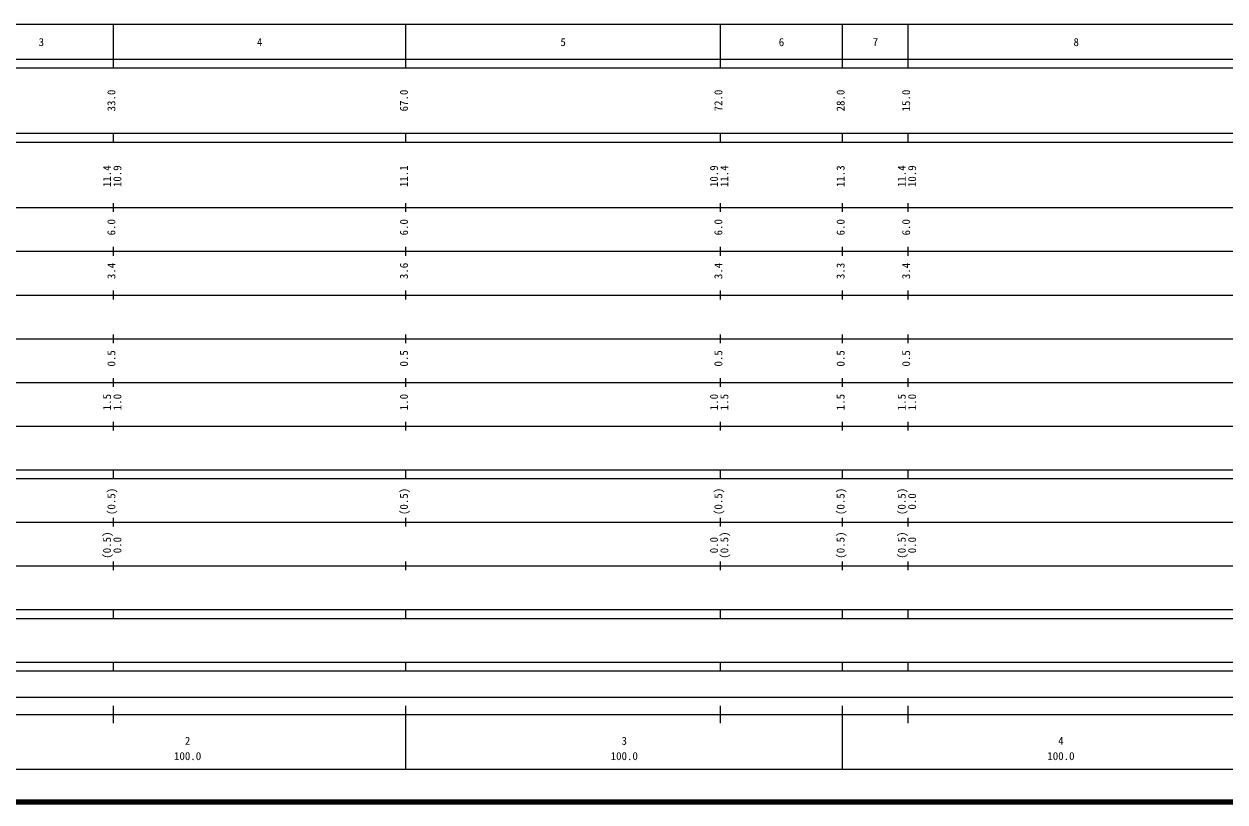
# Model space of a CAD drawing. Units: millimetres on the paper, enlarged 1000 times. Extents: x 40000 to 680000, y 20000 to 380000.
# Drawn here: x 180534 to 455568, y 20000 to 198000 of the extents above; entities that cross this region are included whole.
import ezdxf
from ezdxf.enums import TextEntityAlignment as Align

# ---------------------------------------------------------------- set-up
doc = ezdxf.new("R2010")
doc.units = ezdxf.units.MM
doc.header["$LTSCALE"] = 1000
doc.layers.add('M-TTL', color=2, linetype='Continuous', lineweight=140)
doc.layers.add('M-TTL-BAND', color=7, linetype='Continuous', lineweight=25)
doc.styles.add('ＭＳ ゴシック', font='')
doc.styles.get('ＭＳ ゴシック').set_extended_font_data('MS Gothic')

msp = doc.modelspace()

# ---------------------------------------------------------------- linework, layer by layer
at = {"layer": 'M-TTL'}
msp.add_line((40000, 20000), (680000, 20000), dxfattribs=at)
at = {"layer": 'M-TTL-BAND'}
for p, q in [((68000, 198000), (579000, 198000)), ((201000, 188000), (201000, 198000)), ((268000, 188000), (268000, 198000)), ((340000, 188000), (340000, 198000)), ((368000, 188000), (368000, 198000)), ((383000, 188000), (383000, 198000)), ((40000, 190000), (579000, 190000)), ((40000, 188000), (579000, 188000)), ((40000, 173000), (579000, 173000)), ((40000, 171000), (579000, 171000)), ((201000, 171000), (201000, 173000)), ((268000, 171000), (268000, 173000)), ((340000, 171000), (340000, 173000)), ((368000, 171000), (368000, 173000)), ((383000, 171000), (383000, 173000)), ((201000, 155000), (201000, 157000)), ((268000, 155000), (268000, 157000)), ((340000, 155000), (340000, 157000)), ((368000, 155000), (368000, 157000)), ((383000, 155000), (383000, 157000)), ((40000, 156000), (579000, 156000)), ((46000, 146000), (579000, 146000)), ((201000, 145000), (201000, 147000)), ((268000, 145000), (268000, 147000)), ((340000, 145000), (340000, 147000)), ((368000, 145000), (368000, 147000)), ((383000, 145000), (383000, 147000)), ((52000, 136000), (579000, 136000)), ((201000, 135000), (201000, 137000)), ((268000, 135000), (268000, 137000)), ((340000, 135000), (340000, 137000)), ((368000, 135000), (368000, 137000)), ((383000, 135000), (383000, 137000)), ((201000, 125000), (201000, 127000)), ((268000, 125000), (268000, 127000)), ((340000, 125000), (340000, 127000)), ((368000, 125000), (368000, 127000)), ((383000, 125000), (383000, 127000)), ((46000, 126000), (579000, 126000)), ((52000, 116000), (579000, 116000)), ((201000, 115000), (201000, 117000)), ((268000, 115000), (268000, 117000)), ((340000, 115000), (340000, 117000)), ((368000, 115000), (368000, 117000)), ((383000, 115000), (383000, 117000)), ((46000, 106000), (579000, 106000)), ((201000, 105000), (201000, 107000)), ((268000, 105000), (268000, 107000)), ((340000, 105000), (340000, 107000)), ((368000, 105000), (368000, 107000)), ((383000, 105000), (383000, 107000)), ((40000, 96000), (579000, 96000)), ((40000, 94000), (579000, 94000)), ((201000, 94000), (201000, 96000)), ((268000, 94000), (268000, 96000)), ((340000, 94000), (340000, 96000)), ((368000, 94000), (368000, 96000)), ((383000, 94000), (383000, 96000)), ((49000, 84000), (579000, 84000)), ((201000, 83000), (201000, 85000)), ((268000, 83000), (268000, 85000)), ((340000, 83000), (340000, 85000)), ((368000, 83000), (368000, 85000)), ((383000, 83000), (383000, 85000)), ((201000, 73000), (201000, 75000)), ((268000, 73000), (268000, 75000)), ((340000, 73000), (340000, 75000)), ((368000, 73000), (368000, 75000)), ((383000, 73000), (383000, 75000)), ((40000, 74000), (579000, 74000)), ((40000, 64000), (579000, 64000)), ((201000, 62000), (201000, 64000)), ((268000, 62000), (268000, 64000)), ((340000, 62000), (340000, 64000)), ((368000, 62000), (368000, 64000)), ((383000, 62000), (383000, 64000)), ((40000, 62000), (579000, 62000)), ((40000, 52000), (579000, 52000)), ((40000, 50000), (579000, 50000)), ((201000, 50000), (201000, 52000)), ((268000, 50000), (268000, 52000)), ((340000, 50000), (340000, 52000)), ((368000, 50000), (368000, 52000)), ((383000, 50000), (383000, 52000)), ((71000, 44000), (565000, 44000)), ((201000, 38000), (201000, 42000)), ((268000, 27500), (268000, 42000)), ((340000, 38000), (340000, 42000)), ((368000, 27500), (368000, 42000)), ((383000, 38000), (383000, 42000)), ((40000, 40000), (579000, 40000)), ((68000, 27500), (579000, 27500))]:
    msp.add_line(p, q, dxfattribs=at)

# ---------------------------------------------------------------- texts
at = {"layer": 'M-TTL-BAND', "style": 'ＭＳ ゴシック'}
for s, p in [('3', (184500, 192405)), ('4', (234500, 192405)), ('5', (304000, 192405)), ('6', (354000, 192405)), ('7', (375500, 192405)), ('8', (421500, 192405)), ('2', (218000, 32523)), ('3', (318000, 32523)), ('4', (418000, 32523)), ('100.0', (218000, 29033)), ('100.0', (318000, 29033)), ('100.0', (418000, 29033))]:
    msp.add_text(s, height=1833, dxfattribs=at).set_placement(p, align=Align.BOTTOM_CENTER)
for s, p in [('33.0', (202000, 180500)), ('67.0', (269000, 180500)), ('72.0', (341000, 180500)), ('28.0', (369000, 180500)), ('15.0', (384000, 180500)), ('11.4', (201000, 163174)), ('10.9', (203370, 163174)), ('11.1', (269000, 163174)), ('10.9', (340000, 163174)), ('11.4', (342370, 163174)), ('11.3', (369000, 163174)), ('11.4', (383000, 163174)), ('10.9', (385370, 163174)), ('6.0', (202000, 151500)), ('6.0', (269000, 151500)), ('6.0', (341000, 151500)), ('6.0', (369000, 151500)), ('6.0', (384000, 151500)), ('3.4', (202000, 141500)), ('3.6', (269000, 141500)), ('3.4', (341000, 141500)), ('3.3', (369000, 141500)), ('3.4', (384000, 141500)), ('0.5', (202000, 121500)), ('0.5', (269000, 121500)), ('0.5', (341000, 121500)), ('0.5', (369000, 121500)), ('0.5', (384000, 121500)), ('1.5', (201000, 111500)), ('1.0', (203370, 111500)), ('1.0', (269000, 111500)), ('1.0', (340000, 111500)), ('1.5', (342370, 111500)), ('1.5', (369000, 111500)), ('1.5', (383000, 111500)), ('1.0', (385370, 111500)), ('(0.5)', (202000, 88764)), ('(0.5)', (269000, 88764)), ('(0.5)', (341000, 88764)), ('(0.5)', (369000, 88764)), ('(0.5)', (383000, 88764)), ('0.0', (385370, 88764)), ('(0.5)', (201000, 78764)), ('0.0', (203370, 78764)), ('0.0', (340000, 78764)), ('(0.5)', (342370, 78764)), ('(0.5)', (369000, 78764)), ('(0.5)', (383000, 78764)), ('0.0', (385370, 78764))]:
    msp.add_text(s, height=1833, rotation=90, dxfattribs=at).set_placement(p, align=Align.BOTTOM_CENTER)

doc.saveas('drawing.dxf')
